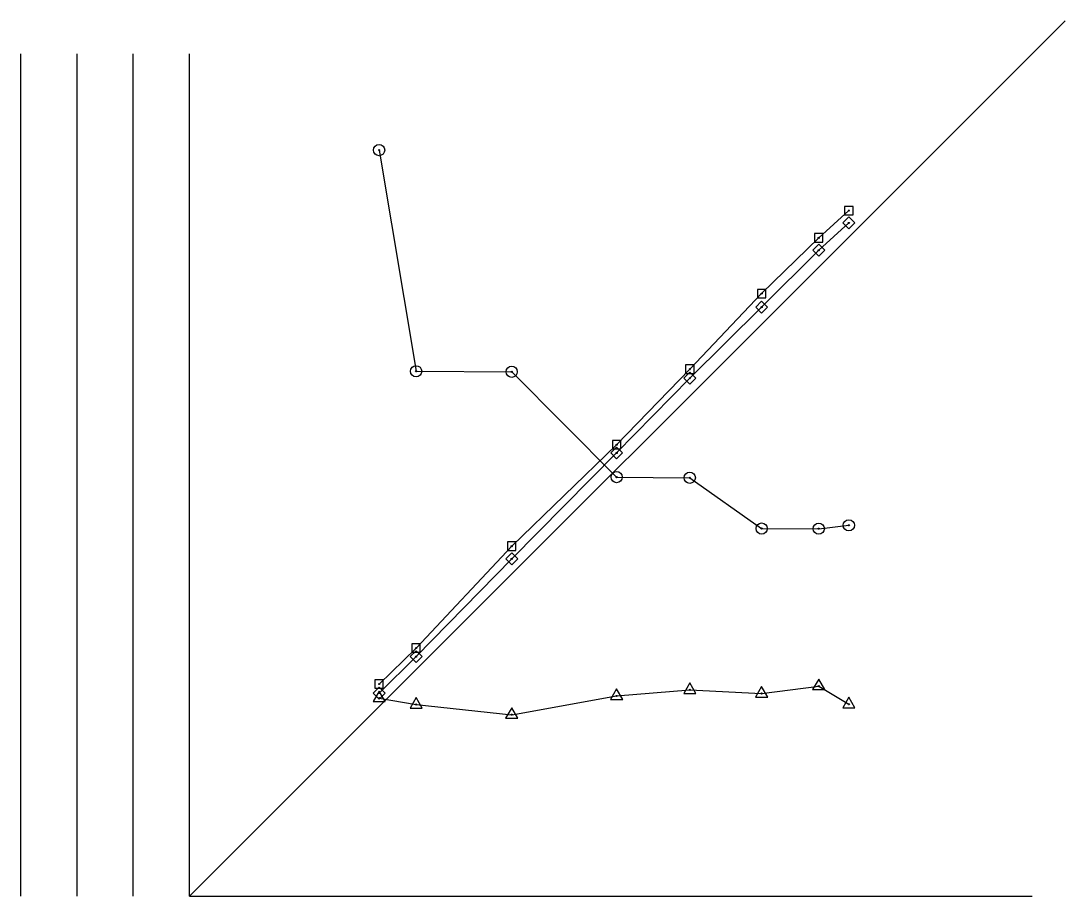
# Model space of a CAD drawing. Header units: millimetres. Extents: x -30 to 1637, y -457 to 165.
# Drawn here: x -30 to 155.9, y 0 to 155.9 of the extents above; entities that cross this region are included whole.
import ezdxf

# ---------------------------------------------------------------- set-up
doc = ezdxf.new("R2010")
doc.units = ezdxf.units.MM
doc.layers.get('0').update_dxf_attribs({"color": 40})
for name, color, linetype in [('gt-tКВ2-t04-762.1', 40, 'Continuous'), ('nКМ._об-мин', 190, 'Continuous'), ('nКМ__об-мин', 150, 'Continuous'), ('PВ_КВ2__кПа', 30, 'Continuous'), ('PВ_КГТ3__кПа', 60, 'Continuous'), ('PВ_КДТ1__кПа', 200, 'Continuous')]:
    doc.layers.add(name, color=color, linetype=linetype)

# ---------------------------------------------------------------- blocks, each defined once
blk = doc.blocks.new('ci-01')
at = {"color": 0}
for radius in [1, 0.1]:
    blk.add_circle((0, 0), radius, dxfattribs=at)
blk = doc.blocks.new('tr-01')
blk.add_lwpolyline([(1.08, -0.62), (0, 1.25), (-1.08, -0.62)], close=True)
at = {"color": 0}
blk.add_circle((0, 0), 0.1, dxfattribs=at)
blk = doc.blocks.new('re-01')
blk.add_lwpolyline([(-0.75, -0.75), (0.75, -0.75), (0.75, 0.75), (-0.75, 0.75)], close=True)
at = {"color": 0}
blk.add_circle((0, 0), 0.1, dxfattribs=at)
blk = doc.blocks.new('ro-01')
blk.add_lwpolyline([(0, -1.06), (1.06, 0), (0, 1.06), (-1.06, 0)], close=True)
at = {"color": 0}
blk.add_circle((0, 0), 0.1, dxfattribs=at)

msp = doc.modelspace()

# ---------------------------------------------------------------- linework, layer by layer
at = {"layer": 'gt-tКВ2-t04-762.1'}
for p, q in [((-30, 0), (-30, 150)), ((-20, 0), (-20, 150)), ((-10, 0), (-10, 150)), ((0, 0), (0, 150)), ((0, 0), (150, 0))]:
    msp.add_line(p, q, dxfattribs=at)
at = {"layer": 'nКМ._об-мин'}
msp.add_lwpolyline([(0, 0), (0, 0), (0, 0), (0, 0), (0, 0), (0, 0), (0, 0), (0, 0)], dxfattribs=at)
at = {"layer": 'nКМ__об-мин'}
msp.add_lwpolyline([(33.76, 132.86), (40.35, 93.47), (57.37, 93.38), (76.05, 74.62), (89.07, 74.51), (101.86, 65.47), (112.02, 65.44), (117.38, 66.04)], dxfattribs=at)
at = {"layer": 'PВ_КВ2__кПа'}
msp.add_lwpolyline([(33.76, 37.76), (40.35, 44.18), (57.37, 62.33), (76.05, 80.39), (89.07, 93.85), (101.86, 107.31), (112.02, 117.24), (117.38, 122.09)], dxfattribs=at)
at = {"layer": 'PВ_КГТ3__кПа'}
msp.add_line((0, 0), (155.88, 155.88), dxfattribs=at)
msp.add_lwpolyline([(33.76, 36.16), (40.35, 42.65), (57.37, 60.06), (76.05, 78.92), (89.07, 92.23), (101.86, 104.88), (112.02, 115.03), (117.38, 119.89)], dxfattribs=at)
at = {"layer": 'PВ_КДТ1__кПа'}
msp.add_lwpolyline([(33.76, 35.28), (40.35, 34.12), (57.37, 32.31), (76.05, 35.66), (89.07, 36.73), (101.86, 36.08), (112.02, 37.4), (117.38, 34.16)], dxfattribs=at)

# ---------------------------------------------------------------- block references
at = {"layer": 'nКМ__об-мин'}
for p in [(33.76, 132.86), (40.35, 93.47), (57.37, 93.38), (76.05, 74.62), (89.07, 74.51), (117.38, 66.04), (101.86, 65.47), (112.02, 65.44)]:
    msp.add_blockref('ci-01', p, dxfattribs=at)
at = {"layer": 'PВ_КВ2__кПа'}
for p in [(117.38, 122.09), (112.02, 117.24), (101.86, 107.31), (89.07, 93.85), (76.05, 80.39), (57.37, 62.33), (40.35, 44.18), (33.76, 37.76)]:
    msp.add_blockref('re-01', p, dxfattribs=at)
at = {"layer": 'PВ_КГТ3__кПа'}
for p in [(117.38, 119.89), (112.02, 115.03), (101.86, 104.88), (89.07, 92.23), (76.05, 78.92), (57.37, 60.06), (40.35, 42.65), (33.76, 36.16)]:
    msp.add_blockref('ro-01', p, dxfattribs=at)
at = {"layer": 'PВ_КДТ1__кПа'}
for p in [(89.07, 36.73), (101.86, 36.08), (112.02, 37.4), (33.76, 35.28), (40.35, 34.12), (76.05, 35.66), (117.38, 34.16), (57.37, 32.31)]:
    msp.add_blockref('tr-01', p, dxfattribs=at)

doc.saveas('drawing.dxf')
